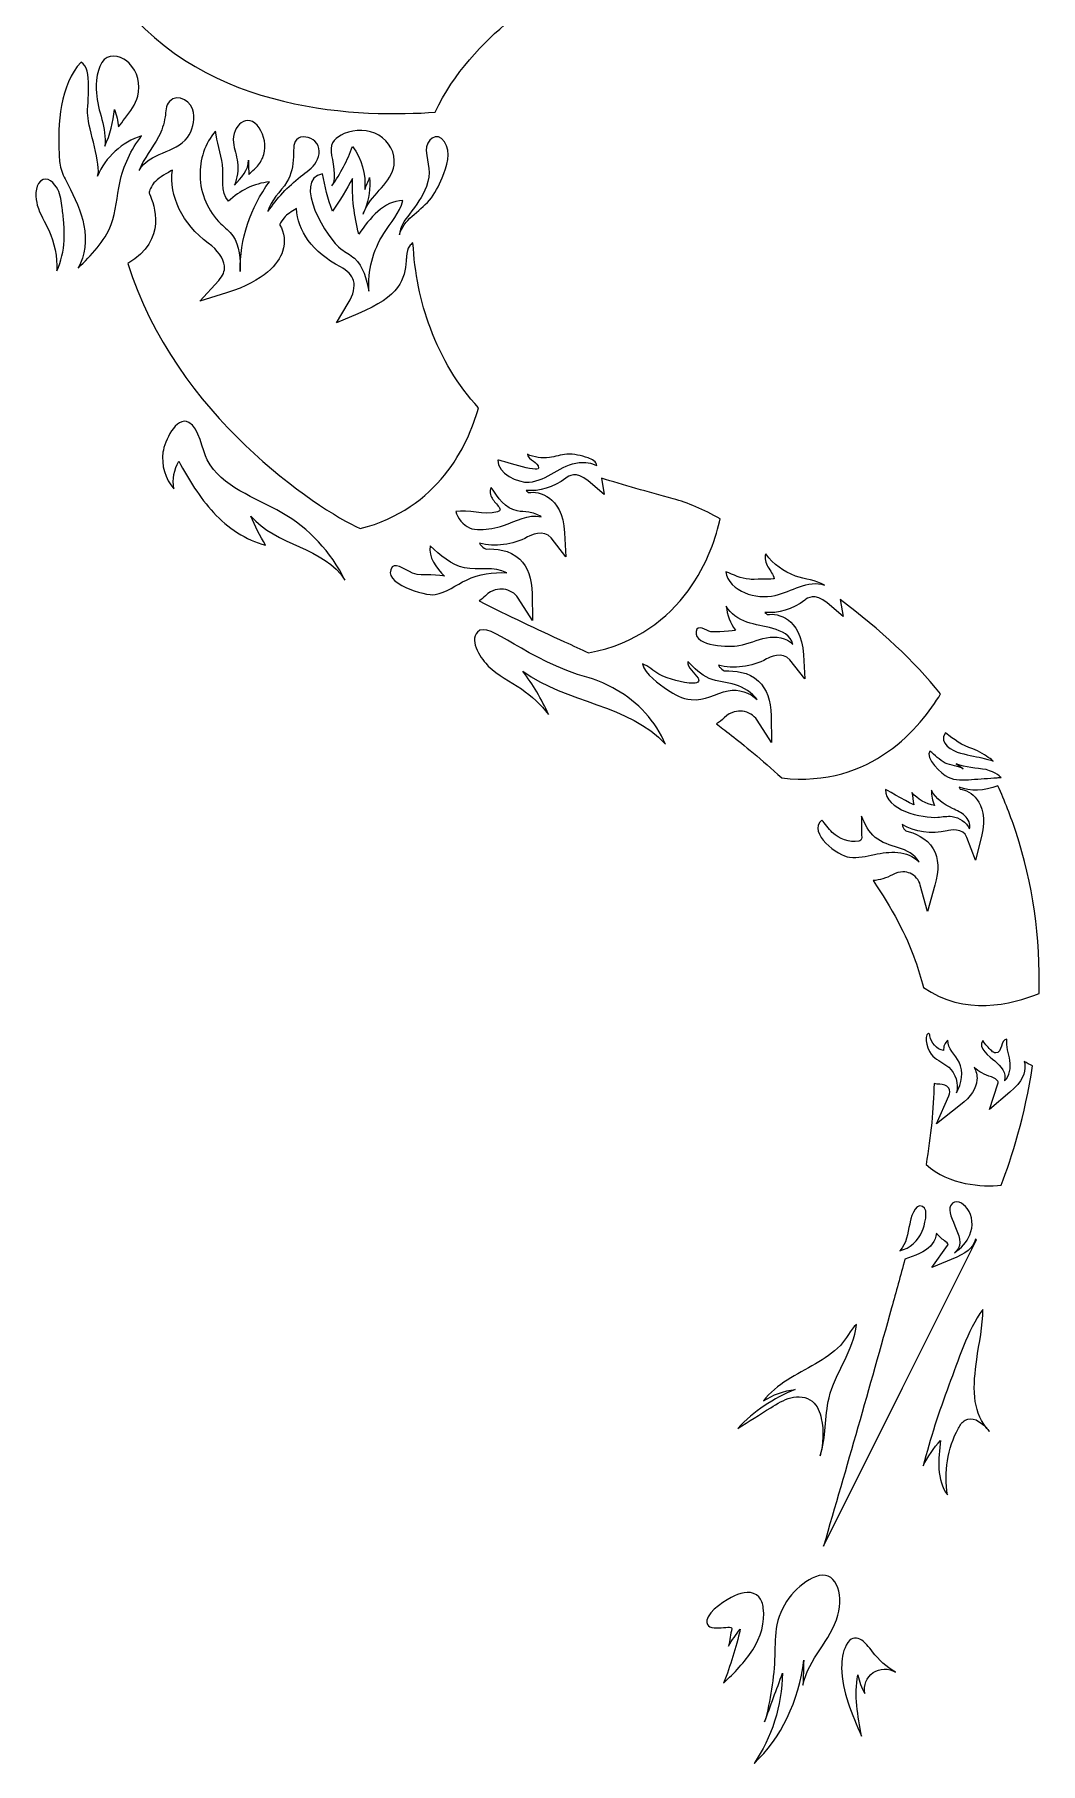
# Model space of a CAD drawing. Header units: millimetres. Extents: x -1356 to 546, y -801 to 88.
# Drawn here: x -1241.8 to -1062.9, y -699.1 to -391.8 of the extents above; entities that cross this region are included whole.
import ezdxf

# ---------------------------------------------------------------- set-up
doc = ezdxf.new("R2010")
doc.units = ezdxf.units.MM
doc.header["$MEASUREMENT"] = 0
doc.layers.add('Layer 2', color=7, linetype='Continuous')

msp = doc.modelspace()

# ---------------------------------------------------------------- linework, layer by layer
at = {"layer": 'Layer 2', "lineweight": 0}
for points, knots in [([(-1158.73, -388.98), (-1158.22, -389.1), (-1157.74, -389.21), (-1157.28, -389.29), (-1161.97, -393.13), (-1167.23, -398.6), (-1170.53, -405.58), (-1182.95, -406.53), (-1211.38, -406.15), (-1226.82, -385.49), (-1223.39, -377.59), (-1217.88, -370.21), (-1210.43, -363.52), (-1202.83, -356.71), (-1189.5, -350.25), (-1173.88, -343.26), (-1175.18, -346.16), (-1175.35, -349.43), (-1174.24, -352.4), (-1173.4, -354.66), (-1173.94, -356.34), (-1174.54, -357.36), (-1175.34, -358.72), (-1176.7, -359.66), (-1178.18, -359.89), (-1178.18, -359.89), (-1182.93, -360.6), (-1182.93, -360.6), (-1182.93, -360.6), (-1178.51, -362.47), (-1178.51, -362.47), (-1175.22, -363.86), (-1172.38, -364.08), (-1170.07, -363.12), (-1167.18, -361.92), (-1165.78, -359.24), (-1164.9, -357.05), (-1164.75, -356.69), (-1164.21, -356.33), (-1163.42, -356.07), (-1162.93, -355.9), (-1162.3, -355.91), (-1161.61, -355.96), (-1164.23, -358.82), (-1165.68, -363.1), (-1165.3, -367.43), (-1165.23, -368.21), (-1165.05, -372.11), (-1168.08, -372.87), (-1168.08, -372.87), (-1172.23, -373.91), (-1172.23, -373.91), (-1172.23, -373.91), (-1168.24, -375.44), (-1168.24, -375.44), (-1163.93, -377.1), (-1161.14, -376.4), (-1159.55, -375.52), (-1157.69, -374.5), (-1156.78, -372.87), (-1156.56, -371.72), (-1156.53, -371.66), (-1156.34, -371.46), (-1155.4, -371.14), (-1155.14, -371.05), (-1154.81, -371.01), (-1154.46, -371.02), (-1156.35, -373.72), (-1156.97, -377.49), (-1156.03, -381.39), (-1155.5, -383.58), (-1156.46, -385.24), (-1158.98, -386.45), (-1158.98, -386.45), (-1162.37, -388.07), (-1162.37, -388.07), (-1162.37, -388.07), (-1158.73, -388.98), (-1158.73, -388.98)], [0, 0, 0, 0, 1, 1, 1, 2, 2, 2, 3, 3, 3, 4, 4, 4, 5, 5, 5, 6, 6, 6, 7, 7, 7, 8, 8, 8, 9, 9, 9, 10, 10, 10, 11, 11, 11, 12, 12, 12, 13, 13, 13, 14, 14, 14, 15, 15, 15, 16, 16, 16, 17, 17, 17, 18, 18, 18, 19, 19, 19, 20, 20, 20, 21, 21, 21, 22, 22, 22, 23, 23, 23, 24, 24, 24, 25, 25, 25, 26, 26, 26, 26]), ([(-1230.81, -402.16), (-1230.92, -400.51), (-1230.72, -397.46), (-1229.4, -396.23), (-1228.14, -395.05), (-1226.05, -395.79), (-1224.99, -396.86), (-1223.5, -398.36), (-1222.88, -400.68), (-1223.44, -402.73), (-1223.85, -404.22), (-1224.8, -405.49), (-1225.73, -406.72), (-1226.11, -407.22), (-1226.48, -407.72), (-1226.86, -408.22), (-1226.97, -407.16), (-1227.21, -406.11), (-1227.58, -405.12), (-1227.8, -407.37), (-1228.38, -409.59), (-1229.31, -411.66), (-1228.9, -408.46), (-1230.59, -405.38), (-1230.81, -402.16)], [0, 0, 0, 0, 1, 1, 1, 2, 2, 2, 3, 3, 3, 4, 4, 4, 5, 5, 5, 6, 6, 6, 7, 7, 7, 8, 8, 8, 8]), ([(-1228.17, -425.57), (-1229.33, -428.62), (-1231.73, -431.01), (-1234.06, -433.3), (-1232.72, -431.07), (-1232.52, -428.29), (-1233.02, -425.74), (-1233.52, -423.18), (-1234.65, -420.8), (-1235.85, -418.49), (-1236.32, -417.59), (-1236.8, -416.68), (-1237.08, -415.7), (-1237.33, -414.81), (-1237.4, -413.88), (-1237.45, -412.96), (-1237.69, -407.89), (-1237.28, -400.58), (-1233.53, -396.71), (-1231.35, -397.81), (-1232.51, -403.8), (-1232.35, -406.18), (-1232.19, -408.47), (-1229.85, -415.17), (-1230.59, -416.97), (-1229.21, -413.59), (-1226.25, -410.89), (-1222.75, -409.82), (-1224.66, -412.25), (-1226, -415.12), (-1226.66, -418.13), (-1227.19, -420.61), (-1227.28, -423.2), (-1228.17, -425.57)], [0, 0, 0, 0, 1, 1, 1, 2, 2, 2, 3, 3, 3, 4, 4, 4, 5, 5, 5, 6, 6, 6, 7, 7, 7, 8, 8, 8, 9, 9, 9, 10, 10, 10, 11, 11, 11, 11]), ([(-1219.75, -410), (-1219.17, -408.88), (-1218.79, -407.68), (-1218.57, -406.44), (-1218.42, -405.55), (-1218.48, -404.39), (-1217.81, -403.68), (-1216.28, -402.07), (-1213.68, -403.81), (-1213.51, -405.65), (-1213.37, -407.2), (-1213.65, -408.85), (-1214.6, -410.09), (-1215.67, -411.49), (-1217.41, -412.16), (-1219.03, -412.85), (-1220.66, -413.53), (-1222.36, -414.38), (-1223.18, -415.94), (-1222.41, -413.78), (-1220.79, -412.04), (-1219.75, -410)], [0, 0, 0, 0, 1, 1, 1, 2, 2, 2, 3, 3, 3, 4, 4, 4, 5, 5, 5, 6, 6, 6, 7, 7, 7, 7]), ([(-1206.26, -418.55), (-1205.72, -417.28), (-1205.53, -415.85), (-1205.71, -414.48), (-1205.86, -413.29), (-1206.29, -412.15), (-1206.43, -410.96), (-1206.76, -408.09), (-1203.87, -405.37), (-1201.84, -408.4), (-1200.93, -409.76), (-1200.56, -411.56), (-1201.02, -413.13), (-1201.25, -413.88), (-1201.64, -414.57), (-1202.12, -415.18), (-1202.29, -415.4), (-1203.68, -416.53), (-1203.67, -416.67), (-1203.74, -415.81), (-1203.76, -414.96), (-1203.73, -414.1), (-1203.71, -415.86), (-1205.03, -417.3), (-1206.26, -418.55)], [0, 0, 0, 0, 1, 1, 1, 2, 2, 2, 3, 3, 3, 4, 4, 4, 5, 5, 5, 6, 6, 6, 7, 7, 7, 8, 8, 8, 8]), ([(-1182.19, -417.21), (-1182.48, -417.93), (-1182.77, -418.64), (-1183.06, -419.35), (-1182.82, -416.64), (-1183.61, -413.85), (-1185.23, -411.67), (-1186.12, -414.16), (-1187.36, -416.52), (-1188.9, -418.67), (-1188, -417.41), (-1188.9, -414.08), (-1189.03, -412.66), (-1189.18, -410.99), (-1188.28, -410.06), (-1186.7, -409.41), (-1184.75, -408.61), (-1182.41, -408.62), (-1180.58, -409.68), (-1178.75, -410.73), (-1177.54, -412.9), (-1177.85, -414.99), (-1178.31, -418.11), (-1181.61, -420.01), (-1182.99, -422.82), (-1183.1, -423.13), (-1183.22, -423.44), (-1183.36, -423.74), (-1183.26, -423.42), (-1183.13, -423.12), (-1182.99, -422.82), (-1182.33, -421.03), (-1182.05, -419.11), (-1182.19, -417.21)], [0, 0, 0, 0, 1, 1, 1, 2, 2, 2, 3, 3, 3, 4, 4, 4, 5, 5, 5, 6, 6, 6, 7, 7, 7, 8, 8, 8, 9, 9, 9, 10, 10, 10, 11, 11, 11, 11]), ([(-1207.31, -421.44), (-1205.35, -419.52), (-1202.75, -418.28), (-1200.02, -417.96), (-1203.42, -422.53), (-1205.27, -428.22), (-1205.23, -433.91), (-1205.22, -431.71), (-1205.26, -429.34), (-1206.55, -427.56), (-1207.14, -426.75), (-1207.95, -426.13), (-1208.67, -425.43), (-1210.94, -423.22), (-1212.3, -420.1), (-1212.37, -416.93), (-1212.44, -414.09), (-1211.5, -411.11), (-1209.64, -408.96), (-1209.34, -410.74), (-1208.64, -412.95), (-1208.38, -414.9), (-1208.09, -417.15), (-1208.87, -419.8), (-1207.31, -421.44)], [0, 0, 0, 0, 1, 1, 1, 2, 2, 2, 3, 3, 3, 4, 4, 4, 5, 5, 5, 6, 6, 6, 7, 7, 7, 8, 8, 8, 8]), ([(-1191.68, -414.41), (-1192.36, -415.51), (-1193.47, -416.26), (-1194.49, -417.05), (-1196.74, -418.8), (-1198.7, -420.9), (-1200.28, -423.27), (-1199.87, -421.21), (-1198.01, -419.8), (-1196.93, -418), (-1196.1, -416.63), (-1195.83, -415.12), (-1195.73, -413.55), (-1195.67, -412.67), (-1195.87, -411.2), (-1195.21, -410.48), (-1194.4, -409.59), (-1192.72, -410.04), (-1191.93, -410.76), (-1190.89, -411.7), (-1190.99, -413.29), (-1191.68, -414.41)], [0, 0, 0, 0, 1, 1, 1, 2, 2, 2, 3, 3, 3, 4, 4, 4, 5, 5, 5, 6, 6, 6, 7, 7, 7, 7]), ([(-1172.11, -412.42), (-1172.28, -410.57), (-1170.18, -408.86), (-1168.88, -410.85), (-1167.66, -412.72), (-1168.42, -415.21), (-1169.31, -417.26), (-1169.91, -418.68), (-1170.57, -420.09), (-1171.57, -421.26), (-1173.36, -423.35), (-1176.24, -424.72), (-1176.88, -427.39), (-1176.85, -426), (-1175.95, -424.8), (-1175.1, -423.7), (-1173.93, -422.17), (-1172.78, -420.6), (-1172.09, -418.81), (-1171.15, -416.39), (-1171.89, -414.77), (-1172.11, -412.42)], [0, 0, 0, 0, 1, 1, 1, 2, 2, 2, 3, 3, 3, 4, 4, 4, 5, 5, 5, 6, 6, 6, 7, 7, 7, 7]), ([(-1236.53, -428.42), (-1236.63, -430.26), (-1237.07, -432.09), (-1237.84, -433.77), (-1237.75, -431.3), (-1238.25, -428.82), (-1239.28, -426.58), (-1239.95, -425.1), (-1240.86, -423.71), (-1241.31, -422.14), (-1241.65, -420.92), (-1241.8, -418.8), (-1240.73, -417.85), (-1239.53, -416.79), (-1238.24, -418.22), (-1237.69, -419.33), (-1237.18, -420.34), (-1237.02, -421.49), (-1236.88, -422.61), (-1236.78, -423.46), (-1236.69, -424.31), (-1236.62, -425.17), (-1236.54, -426.25), (-1236.47, -427.34), (-1236.53, -428.42)], [0, 0, 0, 0, 1, 1, 1, 2, 2, 2, 3, 3, 3, 4, 4, 4, 5, 5, 5, 6, 6, 6, 7, 7, 7, 8, 8, 8, 8]), ([(-1162.82, -458.16), (-1164.75, -464.98), (-1169.97, -476.04), (-1183.85, -479.62), (-1191.67, -476.06), (-1216.74, -459.47), (-1225.23, -432.5), (-1218.04, -428.18), (-1220.52, -422.14), (-1221.36, -420.09), (-1221.47, -419.81), (-1221.32, -419.16), (-1220.56, -418.18), (-1219.96, -417.41), (-1218.73, -416.71), (-1217.55, -416.03), (-1217.46, -415.98), (-1217.38, -415.93), (-1217.29, -415.89), (-1217.88, -420.49), (-1215.55, -425.44), (-1210.89, -428.86), (-1209.23, -430.08), (-1208.16, -431.6), (-1208.03, -432.93), (-1207.94, -433.83), (-1208.27, -434.67), (-1209.03, -435.5), (-1209.03, -435.5), (-1212.41, -439.19), (-1212.41, -439.19), (-1212.41, -439.19), (-1207.63, -437.7), (-1207.63, -437.7), (-1200.73, -435.56), (-1198.41, -432.51), (-1197.68, -430.33), (-1197.13, -428.67), (-1197.32, -426.94), (-1198.19, -425.68), (-1198.17, -425.54), (-1198.04, -425.18), (-1197.39, -424.35), (-1196.95, -423.78), (-1196.1, -423.25), (-1195.21, -422.73), (-1195.11, -426.66), (-1192.29, -430.5), (-1187.39, -433.09), (-1186.11, -433.76), (-1185.33, -434.59), (-1185.06, -435.54), (-1184.75, -436.63), (-1185.07, -437.97), (-1185.99, -439.53), (-1185.99, -439.53), (-1188.07, -443.05), (-1188.07, -443.05), (-1188.07, -443.05), (-1184.3, -441.47), (-1184.3, -441.47), (-1176.75, -438.3), (-1175.92, -435.19), (-1175.69, -432.02), (-1175.68, -431.81), (-1175.66, -431.61), (-1175.64, -431.41), (-1175.64, -431.41), (-1175.63, -431.27), (-1175.63, -431.27), (-1175.55, -430.42), (-1175.48, -429.88), (-1175.11, -429.41), (-1174.95, -429.2), (-1174.74, -429), (-1174.48, -428.81), (-1174.2, -434.13), (-1173.17, -439.23), (-1171.39, -444), (-1169.38, -449.38), (-1166.5, -454.14), (-1162.82, -458.16)], [0, 0, 0, 0, 1, 1, 1, 2, 2, 2, 3, 3, 3, 4, 4, 4, 5, 5, 5, 6, 6, 6, 7, 7, 7, 8, 8, 8, 9, 9, 9, 10, 10, 10, 11, 11, 11, 12, 12, 12, 13, 13, 13, 14, 14, 14, 15, 15, 15, 16, 16, 16, 17, 17, 17, 18, 18, 18, 19, 19, 19, 20, 20, 20, 21, 21, 21, 22, 22, 22, 23, 23, 23, 24, 24, 24, 25, 25, 25, 26, 26, 26, 27, 27, 27, 27]), ([(-1188.78, -423.16), (-1187.48, -421.3), (-1186.3, -419.36), (-1185.23, -417.36), (-1185.36, -420.69), (-1184.98, -424.05), (-1184.11, -427.27), (-1182.17, -424.46), (-1179.7, -421.34), (-1176.27, -421.29), (-1176.82, -423.5), (-1178.46, -425.24), (-1179.68, -427.15), (-1181.6, -430.17), (-1182.54, -433.81), (-1182.32, -437.39), (-1182.78, -435.28), (-1183.33, -433.04), (-1184.91, -431.57), (-1185.61, -430.93), (-1186.46, -430.49), (-1187.24, -429.95), (-1189.71, -428.26), (-1196.13, -417.6), (-1190.56, -416.54), (-1190.12, -418.78), (-1189.68, -421.03), (-1188.78, -423.16)], [0, 0, 0, 0, 1, 1, 1, 2, 2, 2, 3, 3, 3, 4, 4, 4, 5, 5, 5, 6, 6, 6, 7, 7, 7, 8, 8, 8, 9, 9, 9, 9]), ([(-1203.32, -477.39), (-1202.6, -479.18), (-1201.72, -480.91), (-1200.69, -482.54), (-1204.27, -481.68), (-1207.44, -479.47), (-1209.95, -476.77), (-1212.46, -474.07), (-1214.38, -470.88), (-1216.15, -467.64), (-1217, -469.1), (-1217.32, -470.87), (-1217.02, -472.53), (-1218.56, -470.78), (-1219.29, -468.34), (-1218.96, -466.02), (-1218.69, -464.21), (-1216.68, -459.53), (-1214.36, -460.74), (-1212.53, -461.69), (-1211.97, -465.71), (-1211.09, -467.4), (-1208.54, -472.29), (-1202.57, -474.02), (-1197.79, -476.79), (-1192.99, -479.57), (-1189.04, -483.8), (-1186.59, -488.78), (-1190.15, -482.94), (-1198.96, -482.66), (-1203.32, -477.39)], [0, 0, 0, 0, 1, 1, 1, 2, 2, 2, 3, 3, 3, 4, 4, 4, 5, 5, 5, 6, 6, 6, 7, 7, 7, 8, 8, 8, 9, 9, 9, 10, 10, 10, 10]), ([(-1154.13, -466.41), (-1152.92, -466.96), (-1151.54, -467.17), (-1150.22, -466.99), (-1149.17, -466.86), (-1148.17, -466.49), (-1147.12, -466.41), (-1145.83, -466.31), (-1144.55, -466.65), (-1143.32, -467.05), (-1142.62, -467.28), (-1141.8, -467.69), (-1141.79, -468.42), (-1142.76, -467.95), (-1143.86, -467.76), (-1144.93, -467.87), (-1148.11, -468.21), (-1150.6, -471.11), (-1153.79, -471.36), (-1155.9, -471.53), (-1159.4, -469.85), (-1159.4, -467.45), (-1159.05, -467.39), (-1152.13, -469.79), (-1152.13, -468.86), (-1152.13, -467.77), (-1153.97, -467.49), (-1154.13, -466.41)], [0, 0, 0, 0, 1, 1, 1, 2, 2, 2, 3, 3, 3, 4, 4, 4, 5, 5, 5, 6, 6, 6, 7, 7, 7, 8, 8, 8, 9, 9, 9, 9]), ([(-1128.2, -474.32), (-1125.59, -475.04), (-1122.84, -476.21), (-1119.82, -477.87), (-1121.1, -483.67), (-1126.02, -498.34), (-1143.24, -501.73), (-1144.64, -501.08), (-1146.06, -500.42), (-1147.5, -499.75), (-1152.43, -497.48), (-1157.51, -495.14), (-1162.7, -492.48), (-1162.31, -492.21), (-1161.94, -491.91), (-1161.6, -491.57), (-1160.4, -490.42), (-1159.18, -490.3), (-1158.38, -490.39), (-1157.31, -490.52), (-1156.31, -491.12), (-1155.77, -491.96), (-1155.77, -491.96), (-1153.2, -495.96), (-1153.2, -495.96), (-1153.2, -495.96), (-1153.28, -491.21), (-1153.28, -491.21), (-1153.33, -488.49), (-1154.07, -486.42), (-1155.48, -485.07), (-1157.3, -483.34), (-1159.77, -483.2), (-1161.48, -483.25), (-1161.48, -483.25), (-1161.48, -483.25), (-1161.48, -483.25), (-1161.6, -483.25), (-1161.91, -483.12), (-1162.36, -482.64), (-1162.46, -482.54), (-1162.55, -482.4), (-1162.63, -482.23), (-1159.93, -482.92), (-1156.77, -482.56), (-1154.08, -481.1), (-1153.61, -480.85), (-1151.2, -479.66), (-1149.91, -481.29), (-1149.91, -481.29), (-1147.29, -484.62), (-1147.29, -484.62), (-1147.29, -484.62), (-1147.5, -480.38), (-1147.5, -480.38), (-1147.68, -476.86), (-1149.07, -475.09), (-1150.2, -474.22), (-1151.5, -473.23), (-1152.95, -473.05), (-1153.91, -473.22), (-1153.98, -473.18), (-1154.12, -473.08), (-1154.36, -472.83), (-1152.03, -473.06), (-1149.49, -472.31), (-1147.28, -470.64), (-1146.84, -470.31), (-1145.49, -469.3), (-1143.32, -471.14), (-1143.32, -471.14), (-1140.46, -473.56), (-1140.46, -473.56), (-1140.46, -473.56), (-1140.97, -470.65), (-1140.97, -470.65), (-1137.08, -471.87), (-1132.74, -473.07), (-1128.2, -474.32)], [0, 0, 0, 0, 1, 1, 1, 2, 2, 2, 3, 3, 3, 4, 4, 4, 5, 5, 5, 6, 6, 6, 7, 7, 7, 8, 8, 8, 9, 9, 9, 10, 10, 10, 11, 11, 11, 12, 12, 12, 13, 13, 13, 14, 14, 14, 15, 15, 15, 16, 16, 16, 17, 17, 17, 18, 18, 18, 19, 19, 19, 20, 20, 20, 21, 21, 21, 22, 22, 22, 23, 23, 23, 24, 24, 24, 25, 25, 25, 26, 26, 26, 26]), ([(-1159.15, -475.83), (-1159.53, -475.27), (-1160.05, -474.82), (-1160.41, -474.24), (-1160.77, -473.67), (-1160.94, -472.89), (-1160.57, -472.32), (-1159.41, -474.11), (-1158.03, -476.05), (-1155.94, -476.48), (-1155.27, -476.62), (-1154.58, -476.58), (-1153.9, -476.68), (-1153.11, -476.79), (-1152.35, -477.08), (-1151.69, -477.52), (-1153.96, -476.97), (-1156.19, -478.33), (-1158.4, -479.09), (-1159.73, -479.54), (-1161.13, -479.78), (-1162.54, -479.8), (-1163.19, -479.81), (-1163.85, -479.76), (-1164.44, -479.49), (-1165.49, -479), (-1166.58, -477.69), (-1166.87, -476.61), (-1164.61, -476.15), (-1162, -477.35), (-1159.44, -476.63), (-1159.27, -476.59), (-1159.09, -476.52), (-1159.01, -476.36), (-1158.94, -476.19), (-1159.04, -475.99), (-1159.15, -475.83)], [0, 0, 0, 0, 1, 1, 1, 2, 2, 2, 3, 3, 3, 4, 4, 4, 5, 5, 5, 6, 6, 6, 7, 7, 7, 8, 8, 8, 9, 9, 9, 10, 10, 10, 11, 11, 11, 12, 12, 12, 12]), ([(-1170.56, -491.36), (-1172.19, -491.66), (-1180.32, -489.29), (-1178.16, -486.42), (-1177.53, -485.59), (-1175.15, -487.39), (-1174.17, -487.69), (-1173.37, -487.93), (-1169.16, -487.79), (-1168.87, -488.1), (-1170.29, -486.58), (-1171.82, -484.72), (-1171.4, -482.69), (-1169.62, -484.35), (-1167.71, -486.09), (-1165.32, -486.59), (-1162.82, -487.1), (-1160, -486.21), (-1157.81, -487.51), (-1160.25, -487.28), (-1162.74, -487.71), (-1164.96, -488.76), (-1166.82, -489.65), (-1168.53, -490.98), (-1170.56, -491.36)], [0, 0, 0, 0, 1, 1, 1, 2, 2, 2, 3, 3, 3, 4, 4, 4, 5, 5, 5, 6, 6, 6, 7, 7, 7, 8, 8, 8, 8]), ([(-1114.63, -488.63), (-1114.24, -488.67), (-1110.2, -488.6), (-1110.21, -488.55), (-1110.38, -487.77), (-1110.92, -487.12), (-1111.33, -486.42), (-1111.74, -485.73), (-1112.04, -484.86), (-1111.71, -484.13), (-1110.4, -485.94), (-1108.52, -487.33), (-1106.41, -488.05), (-1104.7, -488.64), (-1102.84, -488.8), (-1101.25, -489.66), (-1102.69, -489.16), (-1104.28, -489.46), (-1105.72, -489.96), (-1107.16, -490.46), (-1108.53, -491.16), (-1110.02, -491.5), (-1111.83, -491.9), (-1113.77, -491.73), (-1115.48, -491), (-1116.92, -490.39), (-1118.79, -488.98), (-1118.82, -487.3), (-1117.43, -487.87), (-1116.2, -488.46), (-1114.63, -488.63)], [0, 0, 0, 0, 1, 1, 1, 2, 2, 2, 3, 3, 3, 4, 4, 4, 5, 5, 5, 6, 6, 6, 7, 7, 7, 8, 8, 8, 9, 9, 9, 10, 10, 10, 10]), ([(-1098.5, -492.24), (-1091.26, -497.63), (-1085.38, -503.14), (-1080.61, -509.01), (-1084.05, -514.72), (-1092.89, -525.8), (-1108.88, -523.95), (-1112.48, -520.65), (-1115.73, -518.02), (-1117.84, -516.38), (-1119, -515.48), (-1119.85, -514.82), (-1120.49, -514.35), (-1119.99, -514.04), (-1119.53, -513.67), (-1119.1, -513.26), (-1117.91, -512.11), (-1116.69, -511.99), (-1115.88, -512.08), (-1114.82, -512.2), (-1113.82, -512.81), (-1113.27, -513.65), (-1113.27, -513.65), (-1110.7, -517.65), (-1110.7, -517.65), (-1110.7, -517.65), (-1110.78, -512.89), (-1110.78, -512.89), (-1110.83, -510.17), (-1111.57, -508.11), (-1112.99, -506.76), (-1114.8, -505.02), (-1117.28, -504.89), (-1118.98, -504.93), (-1119.11, -504.94), (-1119.41, -504.81), (-1119.86, -504.33), (-1119.96, -504.22), (-1120.05, -504.08), (-1120.14, -503.92), (-1117.43, -504.61), (-1114.28, -504.25), (-1111.58, -502.79), (-1111.11, -502.53), (-1108.7, -501.35), (-1107.42, -502.97), (-1107.42, -502.97), (-1104.79, -506.31), (-1104.79, -506.31), (-1104.79, -506.31), (-1105.01, -502.07), (-1105.01, -502.07), (-1105.19, -498.54), (-1106.57, -496.77), (-1107.7, -495.91), (-1109, -494.91), (-1110.45, -494.74), (-1111.42, -494.91), (-1111.49, -494.87), (-1111.62, -494.76), (-1111.86, -494.52), (-1109.54, -494.75), (-1106.99, -493.99), (-1104.78, -492.33), (-1104.34, -492), (-1102.99, -490.98), (-1100.82, -492.82), (-1100.82, -492.82), (-1097.97, -495.24), (-1097.97, -495.24), (-1097.97, -495.24), (-1098.5, -492.24), (-1098.5, -492.24)], [0, 0, 0, 0, 1, 1, 1, 2, 2, 2, 3, 3, 3, 4, 4, 4, 5, 5, 5, 6, 6, 6, 7, 7, 7, 8, 8, 8, 9, 9, 9, 10, 10, 10, 11, 11, 11, 12, 12, 12, 13, 13, 13, 14, 14, 14, 15, 15, 15, 16, 16, 16, 17, 17, 17, 18, 18, 18, 19, 19, 19, 20, 20, 20, 21, 21, 21, 22, 22, 22, 23, 23, 23, 24, 24, 24, 24]), ([(-1118.75, -493.41), (-1118.01, -494.8), (-1116.57, -495.7), (-1115.08, -496.23), (-1113.59, -496.75), (-1112.01, -496.97), (-1110.48, -497.37), (-1108.93, -497.79), (-1107.22, -498.63), (-1106.89, -500.21), (-1108.01, -498.94), (-1109.94, -498.73), (-1111.6, -499.04), (-1113.27, -499.36), (-1114.83, -500.1), (-1116.49, -500.43), (-1117.96, -500.71), (-1124.52, -500.64), (-1124.11, -497.91), (-1123.91, -496.54), (-1122.33, -497.77), (-1121.48, -497.96), (-1121.05, -498.06), (-1117, -497.81), (-1117.12, -497.66), (-1118.03, -496.43), (-1118.61, -494.94), (-1118.75, -493.41)], [0, 0, 0, 0, 1, 1, 1, 2, 2, 2, 3, 3, 3, 4, 4, 4, 5, 5, 5, 6, 6, 6, 7, 7, 7, 8, 8, 8, 9, 9, 9, 9]), ([(-1154.95, -504.95), (-1153.15, -507.33), (-1151.61, -509.92), (-1150.38, -512.64), (-1151.75, -510.91), (-1153.38, -509.39), (-1155.2, -508.13), (-1157.16, -506.77), (-1159.37, -505.71), (-1161.09, -504.05), (-1162.18, -503.02), (-1164.6, -499.65), (-1163.02, -498.01), (-1160.91, -495.81), (-1154.35, -503.19), (-1143.15, -506.14), (-1141.46, -506.58), (-1139.89, -507.42), (-1138.35, -508.27), (-1134.46, -510.42), (-1131.31, -513.88), (-1129.55, -517.96), (-1135.98, -510.84), (-1147.24, -510.66), (-1154.95, -504.95)], [0, 0, 0, 0, 1, 1, 1, 2, 2, 2, 3, 3, 3, 4, 4, 4, 5, 5, 5, 6, 6, 6, 7, 7, 7, 8, 8, 8, 8]), ([(-1125.02, -510.03), (-1126.58, -509.87), (-1127.93, -509.15), (-1129.21, -508.27), (-1130.66, -507.26), (-1133.21, -505.46), (-1133.67, -503.68), (-1132.62, -504.02), (-1131.73, -504.94), (-1130.74, -505.47), (-1128.84, -506.47), (-1126.72, -507.05), (-1124.57, -507.12), (-1124.22, -507.14), (-1123.76, -507.07), (-1123.67, -506.72), (-1123.62, -506.55), (-1123.68, -506.37), (-1123.77, -506.22), (-1124.33, -505.16), (-1125.76, -504.41), (-1125.57, -503.23), (-1124.45, -504.41), (-1123.28, -505.62), (-1121.79, -506.26), (-1120.32, -506.88), (-1118.66, -506.9), (-1117.13, -507.38), (-1115.61, -507.85), (-1114.23, -508.79), (-1113.24, -510.03), (-1114.56, -508.71), (-1116.56, -508.1), (-1118.4, -508.45), (-1120.71, -508.88), (-1122.55, -510.3), (-1125.02, -510.03)], [0, 0, 0, 0, 1, 1, 1, 2, 2, 2, 3, 3, 3, 4, 4, 4, 5, 5, 5, 6, 6, 6, 7, 7, 7, 8, 8, 8, 9, 9, 9, 10, 10, 10, 11, 11, 11, 12, 12, 12, 12]), ([(-1079.76, -515.94), (-1078.17, -517.12), (-1076.9, -518.16), (-1074.87, -518.79), (-1073.82, -519.17), (-1072.56, -520), (-1071.83, -520.48), (-1071.45, -520.73), (-1071.27, -520.98), (-1071.27, -520.98), (-1071.27, -520.98), (-1071.88, -520.7), (-1072.84, -520.47), (-1073.95, -520.2), (-1075.5, -519.96), (-1077.07, -519.53), (-1078.53, -519.13), (-1081.05, -517.77), (-1079.76, -515.94)], [0, 0, 0, 0, 1, 1, 1, 2, 2, 2, 3, 3, 3, 4, 4, 4, 5, 5, 5, 6, 6, 6, 6]), ([(-1070.56, -523.9), (-1072.09, -524.01), (-1073.61, -524.12), (-1075.14, -524.23), (-1076.54, -524.33), (-1078.01, -524.42), (-1079.29, -523.82), (-1080.38, -523.31), (-1083.49, -520.34), (-1082.53, -519.16), (-1081.66, -519.93), (-1080.83, -520.74), (-1079.78, -521.3), (-1078.92, -521.76), (-1077.31, -521.81), (-1076.61, -522.32), (-1077.02, -522.02), (-1077.43, -521.72), (-1077.84, -521.42), (-1076.16, -522.12), (-1074.3, -522.2), (-1072.51, -522.46), (-1070.77, -522.94), (-1069.84, -523.88), (-1069.84, -523.88), (-1069.84, -523.88), (-1070.33, -523.89), (-1070.56, -523.9)], [0, 0, 0, 0, 1, 1, 1, 2, 2, 2, 3, 3, 3, 4, 4, 4, 5, 5, 5, 6, 6, 6, 7, 7, 7, 8, 8, 8, 9, 9, 9, 9]), ([(-1063.09, -562.27), (-1067.97, -564.25), (-1076.43, -566.31), (-1083.66, -561.18), (-1084.09, -559.53), (-1084.58, -557.93), (-1085.12, -556.41), (-1086.77, -551.8), (-1089.3, -547.03), (-1092.64, -542.2), (-1091.44, -542.1), (-1090.27, -541.76), (-1089.19, -541.17), (-1087.82, -540.42), (-1086.72, -540.61), (-1086.04, -540.9), (-1085.16, -541.28), (-1084.47, -542.08), (-1084.23, -542.98), (-1084.23, -542.98), (-1082.96, -547.7), (-1082.96, -547.7), (-1082.96, -547.7), (-1081.62, -543), (-1081.62, -543), (-1080.87, -540.39), (-1080.97, -538.22), (-1081.92, -536.57), (-1083.1, -534.51), (-1085.28, -533.75), (-1086.82, -533.35), (-1086.86, -533.34), (-1087.09, -533.18), (-1087.35, -532.63), (-1087.4, -532.52), (-1087.44, -532.38), (-1087.46, -532.23), (-1085.22, -533.54), (-1082.29, -534), (-1079.47, -533.34), (-1078.99, -533.23), (-1076.58, -532.76), (-1075.93, -534.52), (-1075.93, -534.52), (-1074.41, -538.59), (-1074.41, -538.59), (-1074.41, -538.59), (-1073.35, -534.38), (-1073.35, -534.38), (-1072.49, -530.96), (-1073.28, -528.92), (-1074.1, -527.81), (-1074.99, -526.59), (-1076.21, -526.06), (-1077.12, -525.95), (-1077.17, -525.89), (-1077.24, -525.78), (-1077.34, -525.57), (-1075.33, -526.35), (-1072.86, -526.31), (-1070.43, -525.35), (-1069.2, -528.03), (-1068.11, -530.82), (-1067.18, -533.67), (-1064.23, -542.67), (-1062.86, -552.29), (-1063.09, -562.27)], [0, 0, 0, 0, 1, 1, 1, 2, 2, 2, 3, 3, 3, 4, 4, 4, 5, 5, 5, 6, 6, 6, 7, 7, 7, 8, 8, 8, 9, 9, 9, 10, 10, 10, 11, 11, 11, 12, 12, 12, 13, 13, 13, 14, 14, 14, 15, 15, 15, 16, 16, 16, 17, 17, 17, 18, 18, 18, 19, 19, 19, 20, 20, 20, 21, 21, 21, 22, 22, 22, 22]), ([(-1085.71, -526.55), (-1084.7, -527.76), (-1083.24, -528.6), (-1081.69, -528.84), (-1082.1, -528.01), (-1082.29, -527.07), (-1082.23, -526.14), (-1081.51, -527.66), (-1080, -528.65), (-1078.49, -529.38), (-1077.72, -529.76), (-1076.92, -530.1), (-1076.29, -530.68), (-1075.66, -531.27), (-1075.24, -532.17), (-1075.48, -532.99), (-1076.07, -531.81), (-1077.26, -530.96), (-1078.57, -530.8), (-1079.42, -530.69), (-1080.27, -530.86), (-1081.13, -530.93), (-1083.83, -531.15), (-1090.56, -529.67), (-1090.41, -525.98), (-1089.97, -526.33), (-1085.4, -528.76), (-1085.41, -528.7), (-1085.51, -527.98), (-1085.61, -527.26), (-1085.71, -526.55)], [0, 0, 0, 0, 1, 1, 1, 2, 2, 2, 3, 3, 3, 4, 4, 4, 5, 5, 5, 6, 6, 6, 7, 7, 7, 8, 8, 8, 9, 9, 9, 10, 10, 10, 10]), ([(-1096.8, -538.05), (-1098.86, -537.81), (-1104.36, -533.81), (-1101.77, -531.43), (-1101.13, -532.08), (-1100.61, -532.98), (-1099.89, -533.63), (-1098.62, -534.78), (-1096.87, -535.47), (-1095.18, -535.17), (-1095.03, -535.15), (-1094.87, -535.11), (-1094.78, -534.99), (-1094.67, -534.86), (-1094.66, -534.68), (-1094.66, -534.51), (-1094.67, -533.26), (-1094.68, -532), (-1094.69, -530.74), (-1094.07, -532.12), (-1093.42, -533.56), (-1092.26, -534.52), (-1091.09, -535.49), (-1089.56, -535.86), (-1088.13, -536.35), (-1086.69, -536.83), (-1085.2, -537.53), (-1084.46, -538.85), (-1085.43, -537.84), (-1086.83, -537.32), (-1088.23, -537.19), (-1089.62, -537.06), (-1091.03, -537.28), (-1092.4, -537.56), (-1093.85, -537.86), (-1095.33, -538.22), (-1096.8, -538.05)], [0, 0, 0, 0, 1, 1, 1, 2, 2, 2, 3, 3, 3, 4, 4, 4, 5, 5, 5, 6, 6, 6, 7, 7, 7, 8, 8, 8, 9, 9, 9, 10, 10, 10, 11, 11, 11, 12, 12, 12, 12]), ([(-1079.31, -570.58), (-1079.45, -572.07), (-1078, -573.16), (-1077.32, -574.5), (-1076.46, -576.18), (-1076.88, -578.27), (-1077.8, -579.92), (-1077.39, -578.31), (-1077.94, -576.5), (-1079.18, -575.38), (-1080.03, -574.62), (-1081.15, -574.19), (-1082, -573.42), (-1082.78, -572.71), (-1083.83, -569.85), (-1082.78, -569.33), (-1082.57, -569.43), (-1082.54, -569.56), (-1082.51, -569.78), (-1082.36, -571.05), (-1081.33, -572.17), (-1080.08, -572.42), (-1080.16, -571.73), (-1079.86, -571.01), (-1079.31, -570.58)], [0, 0, 0, 0, 1, 1, 1, 2, 2, 2, 3, 3, 3, 4, 4, 4, 5, 5, 5, 6, 6, 6, 7, 7, 7, 8, 8, 8, 8]), ([(-1068.3, -574.2), (-1068.11, -575.47), (-1068.26, -576.96), (-1069.26, -577.77), (-1068.83, -576.45), (-1069.92, -575.14), (-1070.99, -574.26), (-1071.86, -573.54), (-1074.12, -571.91), (-1073.1, -570.65), (-1072.62, -571.29), (-1072.14, -571.95), (-1071.52, -572.48), (-1071.31, -572.66), (-1071.08, -572.83), (-1070.8, -572.84), (-1070.24, -572.85), (-1069.94, -572.19), (-1069.8, -571.64), (-1069.66, -571.09), (-1069.41, -570.43), (-1068.85, -570.37), (-1068.95, -571.66), (-1068.5, -572.92), (-1068.3, -574.2)], [0, 0, 0, 0, 1, 1, 1, 2, 2, 2, 3, 3, 3, 4, 4, 4, 5, 5, 5, 6, 6, 6, 7, 7, 7, 8, 8, 8, 8]), ([(-1069.83, -596.37), (-1073.34, -596.65), (-1079, -596.38), (-1083.21, -592.69), (-1082.34, -587.51), (-1081.87, -582.78), (-1081.79, -578.29), (-1081.45, -578.35), (-1081.11, -578.39), (-1080.76, -578.4), (-1080.22, -578.41), (-1079.52, -578.54), (-1079.18, -579.09), (-1078.94, -579.47), (-1078.92, -579.97), (-1079.13, -580.45), (-1079.13, -580.45), (-1081.34, -585.43), (-1081.34, -585.43), (-1081.34, -585.43), (-1077.06, -582.06), (-1077.06, -582.06), (-1075.22, -580.61), (-1074.27, -579.16), (-1074.15, -577.64), (-1074.09, -576.77), (-1074.31, -576.02), (-1074.64, -575.39), (-1073.82, -576.15), (-1072.79, -576.75), (-1071.59, -577.11), (-1071.05, -577.28), (-1070.58, -577.58), (-1070.43, -577.87), (-1070.38, -577.96), (-1070.34, -578.09), (-1070.43, -578.35), (-1070.43, -578.35), (-1071.94, -582.87), (-1071.94, -582.87), (-1071.94, -582.87), (-1068.28, -579.82), (-1068.28, -579.82), (-1065.98, -577.9), (-1065.56, -576.21), (-1065.61, -575.13), (-1065.63, -574.85), (-1065.67, -574.59), (-1065.74, -574.34), (-1065.3, -574.65), (-1064.79, -574.91), (-1064.24, -575.11), (-1065.62, -584.05), (-1067.97, -591.45), (-1069.83, -596.37)], [0, 0, 0, 0, 1, 1, 1, 2, 2, 2, 3, 3, 3, 4, 4, 4, 5, 5, 5, 6, 6, 6, 7, 7, 7, 8, 8, 8, 9, 9, 9, 10, 10, 10, 11, 11, 11, 12, 12, 12, 13, 13, 13, 14, 14, 14, 15, 15, 15, 16, 16, 16, 17, 17, 17, 18, 18, 18, 18]), ([(-1078.84, -599.99), (-1078.05, -598.59), (-1076.6, -599.54), (-1075.87, -600.5), (-1074.86, -601.81), (-1074.81, -603.65), (-1075.41, -605.15), (-1075.95, -606.47), (-1076.98, -607.56), (-1078.17, -608.35), (-1075.32, -606.47), (-1079.88, -601.83), (-1078.84, -599.99)], [0, 0, 0, 0, 1, 1, 1, 2, 2, 2, 3, 3, 3, 4, 4, 4, 4]), ([(-1086.12, -603.26), (-1085.94, -602.41), (-1085.32, -599.44), (-1083.81, -600.11), (-1082.62, -600.65), (-1083.53, -603.66), (-1083.9, -604.53), (-1084.61, -606.21), (-1086.07, -607.61), (-1087.85, -608), (-1086.69, -606.75), (-1086.46, -604.93), (-1086.12, -603.26)], [0, 0, 0, 0, 1, 1, 1, 2, 2, 2, 3, 3, 3, 4, 4, 4, 4]), ([(-1087.38, -632.4), (-1087.38, -632.4), (-1101.44, -660.52), (-1101.44, -660.52), (-1097.37, -646.52), (-1093.27, -632.29), (-1089.33, -618.14), (-1088.55, -615.32), (-1087.75, -612.44), (-1086.98, -609.51), (-1086.98, -609.51), (-1085.04, -608.76), (-1085.04, -608.76), (-1083.21, -608.06), (-1082.09, -607.13), (-1081.61, -605.91), (-1081.47, -605.56), (-1081.4, -605.22), (-1081.37, -604.89), (-1080.97, -605.39), (-1080.48, -605.85), (-1079.9, -606.23), (-1079.55, -606.47), (-1079.33, -606.76), (-1079.3, -606.92), (-1079.3, -606.93), (-1079.29, -606.98), (-1079.37, -607.09), (-1079.37, -607.09), (-1082.15, -610.96), (-1082.15, -610.96), (-1082.15, -610.96), (-1077.75, -609.12), (-1077.75, -609.12), (-1075.43, -608.15), (-1074.66, -606.87), (-1074.43, -605.97), (-1074.42, -605.94), (-1074.42, -605.91), (-1074.41, -605.89), (-1074.35, -605.95), (-1074.28, -606.01), (-1074.22, -606.07), (-1074.22, -606.07), (-1087.38, -632.4), (-1087.38, -632.4)], [0, 0, 0, 0, 1, 1, 1, 2, 2, 2, 3, 3, 3, 4, 4, 4, 5, 5, 5, 6, 6, 6, 7, 7, 7, 8, 8, 8, 9, 9, 9, 10, 10, 10, 11, 11, 11, 12, 12, 12, 13, 13, 13, 14, 14, 14, 15, 15, 15, 15]), ([(-1072.54, -639.4), (-1073.6, -638.31), (-1074.99, -637.41), (-1076.24, -638.11), (-1076.79, -638.42), (-1077.15, -638.99), (-1077.45, -639.55), (-1079.39, -643.14), (-1080.08, -647.39), (-1079.38, -651.41), (-1081.39, -648.73), (-1081.05, -645.03), (-1080.62, -641.71), (-1081.86, -643.07), (-1082.9, -644.61), (-1083.71, -646.26), (-1082.44, -641.4), (-1080.92, -636.61), (-1079.14, -631.92), (-1077.49, -627.55), (-1075.84, -622.23), (-1073.12, -618.42), (-1073.04, -621.31), (-1073.82, -624.47), (-1074.19, -627.35), (-1074.48, -629.58), (-1074.77, -631.83), (-1074.54, -634.06), (-1074.34, -635.98), (-1073.72, -637.9), (-1072.54, -639.4), (-1072.32, -639.64), (-1072.11, -639.88), (-1071.91, -640.12), (-1072.14, -639.89), (-1072.35, -639.65), (-1072.54, -639.4)], [0, 0, 0, 0, 1, 1, 1, 2, 2, 2, 3, 3, 3, 4, 4, 4, 5, 5, 5, 6, 6, 6, 7, 7, 7, 8, 8, 8, 9, 9, 9, 10, 10, 10, 11, 11, 11, 12, 12, 12, 12]), ([(-1103.45, -634.77), (-1104.48, -633.93), (-1105.96, -633.81), (-1107.25, -634.14), (-1108.54, -634.47), (-1109.7, -635.19), (-1110.83, -635.9), (-1112.78, -637.12), (-1114.74, -638.35), (-1116.7, -639.58), (-1113.87, -636.55), (-1110.35, -634.17), (-1106.49, -632.68), (-1108.5, -632.89), (-1110.45, -633.59), (-1112.14, -634.71), (-1109.83, -631.67), (-1106.19, -630.03), (-1102.89, -628.11), (-1101.31, -627.19), (-1099.75, -626.14), (-1098.45, -624.83), (-1097.35, -623.74), (-1096.72, -622.04), (-1095.6, -621.1), (-1096.02, -625.74), (-1099.39, -629.68), (-1100.47, -634.17), (-1101.28, -637.55), (-1100.92, -641.16), (-1102.06, -644.45), (-1101.45, -642.31), (-1101.38, -640.02), (-1101.84, -637.85), (-1102.09, -636.69), (-1102.53, -635.51), (-1103.45, -634.77)], [0, 0, 0, 0, 1, 1, 1, 2, 2, 2, 3, 3, 3, 4, 4, 4, 5, 5, 5, 6, 6, 6, 7, 7, 7, 8, 8, 8, 9, 9, 9, 10, 10, 10, 11, 11, 11, 12, 12, 12, 12]), ([(-1098.88, -672.78), (-1099.5, -675.09), (-1100.82, -677.03), (-1102.09, -678.93), (-1103.35, -680.83), (-1104.62, -682.84), (-1105.1, -685.2), (-1105.05, -683.73), (-1105.01, -682.27), (-1104.97, -680.8), (-1105.76, -687.94), (-1109.05, -694.78), (-1113.8, -699.14), (-1110.68, -694.67), (-1108.85, -688.85), (-1108.74, -683.1), (-1109.81, -685.99), (-1110.87, -688.88), (-1111.93, -691.77), (-1110.87, -687.94), (-1110.25, -683.94), (-1110.12, -679.95), (-1110.06, -678.13), (-1110.1, -676.3), (-1109.74, -674.51), (-1108.92, -670.45), (-1105.99, -667.23), (-1102.86, -665.96), (-1099.31, -664.51), (-1097.84, -668.9), (-1098.88, -672.78)], [0, 0, 0, 0, 1, 1, 1, 2, 2, 2, 3, 3, 3, 4, 4, 4, 5, 5, 5, 6, 6, 6, 7, 7, 7, 8, 8, 8, 9, 9, 9, 10, 10, 10, 10]), ([(-1119.22, -684.87), (-1118, -681.76), (-1117.01, -678.56), (-1116.28, -675.3), (-1117.04, -676.23), (-1117.73, -677.22), (-1118.33, -678.27), (-1118.15, -677.23), (-1117.96, -676.19), (-1117.77, -675.16), (-1117.63, -674.36), (-1122.59, -676.18), (-1122.18, -673.7), (-1121.89, -672), (-1118.7, -670), (-1117.3, -669.32), (-1115.9, -668.64), (-1114.02, -668.39), (-1112.96, -669.53), (-1112.47, -670.05), (-1112.26, -670.78), (-1112.16, -671.49), (-1111.78, -674.09), (-1112.65, -676.74), (-1114.05, -678.96), (-1115.45, -681.18), (-1117.35, -683.03), (-1119.22, -684.87)], [0, 0, 0, 0, 1, 1, 1, 2, 2, 2, 3, 3, 3, 4, 4, 4, 5, 5, 5, 6, 6, 6, 7, 7, 7, 8, 8, 8, 9, 9, 9, 9]), ([(-1092.73, -679.28), (-1091.63, -680.74), (-1090.23, -681.99), (-1088.65, -682.92), (-1089.83, -682.16), (-1091.47, -682.19), (-1092.62, -683), (-1093.77, -683.8), (-1094.38, -685.31), (-1094.11, -686.69), (-1094.68, -685.67), (-1095.09, -684.57), (-1095.32, -683.42), (-1096.04, -687), (-1095.36, -690.7), (-1094.68, -694.29), (-1096.4, -690.4), (-1098.16, -686.38), (-1098.22, -682.12), (-1098.23, -680.74), (-1098.06, -679.32), (-1097.4, -678.1), (-1095.95, -675.38), (-1093.93, -677.67), (-1092.73, -679.28)], [0, 0, 0, 0, 1, 1, 1, 2, 2, 2, 3, 3, 3, 4, 4, 4, 5, 5, 5, 6, 6, 6, 7, 7, 7, 8, 8, 8, 8])]:
    msp.add_open_spline(points, degree=3, knots=knots, dxfattribs=at)

doc.saveas('drawing.dxf')
